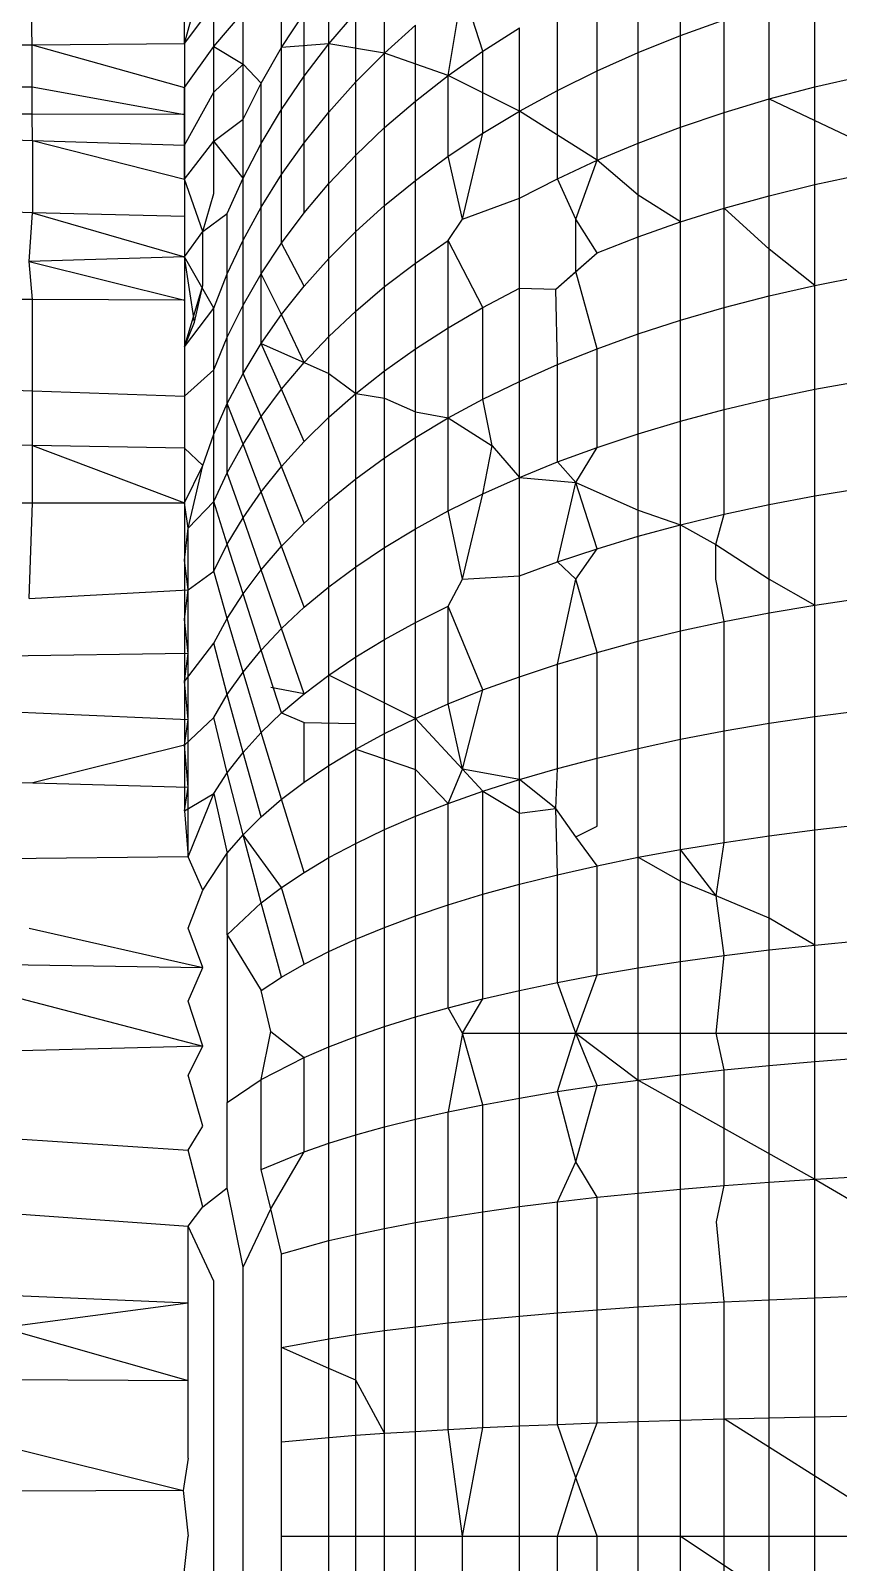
# Model space of a CAD drawing. Header units: inches. Extents: x 17 to 4615, y 5 to 3256.
# Drawn here: x 741.768 to 742.636, y 2590.124 to 2591.771 of the extents above; entities that cross this region are included whole.
import ezdxf

# ---------------------------------------------------------------- set-up
doc = ezdxf.new("R2010")
doc.units = ezdxf.units.IN
doc.header["$MEASUREMENT"] = 0

msp = doc.modelspace()

# ---------------------------------------------------------------- linework, layer by layer
for p, q in [((741.7702, 2591.7555), (741.7667, 2591.8845)), ((742.4664, 2591.7654), (742.4664, 2591.8599)), ((742.4209, 2591.7471), (742.4209, 2591.8405)), ((741.9337, 2591.7567), (741.9535, 2591.8286)), ((742.0888, 2591.7565), (742.0888, 2591.8259)), ((742.1487, 2591.7466), (742.1487, 2591.8229)), ((742.3768, 2591.7274), (742.3768, 2591.8196)), ((742.0379, 2591.7524), (742.0379, 2591.8149)), ((742.2171, 2591.7225), (742.2324, 2591.8167)), ((742.2543, 2591.7487), (742.2324, 2591.8167)), ((742.6109, 2591.7103), (742.6109, 2591.8115)), ((741.9337, 2591.7567), (741.9653, 2591.7989)), ((741.9337, 2591.7567), (741.9337, 2591.7983)), ((741.9653, 2591.7537), (741.9653, 2591.7989)), ((741.9653, 2591.7537), (741.9967, 2591.7905)), ((741.9967, 2591.7348), (741.9967, 2591.7905)), ((742.0379, 2591.7524), (742.0622, 2591.7896)), ((742.0622, 2591.7217), (742.0622, 2591.7896)), ((742.0888, 2591.7565), (742.1177, 2591.7903)), ((742.1177, 2591.7155), (742.1177, 2591.7903)), ((742.3342, 2591.7063), (742.3342, 2591.7974)), ((742.5616, 2591.6973), (742.5616, 2591.7976)), ((742.1487, 2591.7466), (742.1819, 2591.7767)), ((742.1819, 2591.695), (742.1819, 2591.7767)), ((742.2543, 2591.7487), (742.2934, 2591.7737)), ((742.2934, 2591.684), (742.2934, 2591.7737)), ((742.4664, 2591.7654), (742.5134, 2591.7823)), ((742.5134, 2591.6828), (742.5134, 2591.7823)), ((741.7385, 2591.7553), (741.7702, 2591.7555)), ((741.7702, 2591.7555), (741.9337, 2591.7567)), ((741.7702, 2591.7102), (741.7702, 2591.7555)), ((741.7702, 2591.7555), (741.9337, 2591.7096)), ((741.9337, 2591.7567), (741.9337, 2591.7096)), ((741.9337, 2591.7096), (741.9653, 2591.7537)), ((741.9653, 2591.7047), (741.9653, 2591.7537)), ((741.9653, 2591.7537), (741.9967, 2591.7348)), ((742.0888, 2591.7565), (742.0379, 2591.7524)), ((742.0622, 2591.7217), (742.0888, 2591.7565)), ((742.0888, 2591.6832), (742.0888, 2591.7565)), ((742.1487, 2591.7466), (742.0888, 2591.7565)), ((742.4209, 2591.7471), (742.4664, 2591.7654)), ((742.4664, 2591.667), (742.4664, 2591.7654)), ((742.0161, 2591.7143), (742.0379, 2591.7524)), ((742.0379, 2591.686), (742.0379, 2591.7524)), ((742.1177, 2591.7155), (742.1487, 2591.7466)), ((742.2171, 2591.7225), (742.1487, 2591.7466)), ((742.1487, 2591.6665), (742.1487, 2591.7466)), ((742.2171, 2591.7225), (742.2543, 2591.7487)), ((742.2543, 2591.6604), (742.2543, 2591.7487)), ((742.3768, 2591.7274), (742.4209, 2591.7471)), ((742.4209, 2591.6498), (742.4209, 2591.7471)), ((741.9653, 2591.7047), (741.9967, 2591.7348)), ((741.9967, 2591.6754), (741.9967, 2591.7348)), ((742.0161, 2591.7143), (741.9967, 2591.7348)), ((742.0379, 2591.686), (742.0622, 2591.7217)), ((742.0622, 2591.65), (742.0622, 2591.7217)), ((742.1819, 2591.695), (742.2171, 2591.7225)), ((742.2934, 2591.684), (742.2171, 2591.7225)), ((742.2171, 2591.6356), (742.2171, 2591.7225)), ((742.3342, 2591.7063), (742.3768, 2591.7274)), ((742.3768, 2591.6313), (742.3768, 2591.7274)), ((742.6109, 2591.7103), (742.6612, 2591.7219)), ((741.7387, 2591.7103), (741.7702, 2591.7102)), ((741.7702, 2591.6809), (741.7702, 2591.7102)), ((741.7702, 2591.7102), (741.9337, 2591.6804)), ((741.9337, 2591.7096), (741.9337, 2591.6804)), ((741.9337, 2591.6475), (741.9337, 2591.7096)), ((741.9337, 2591.6475), (741.9653, 2591.7047)), ((741.9653, 2591.652), (741.9653, 2591.7047)), ((741.9967, 2591.6754), (742.0161, 2591.7143)), ((742.0161, 2591.6495), (742.0161, 2591.7143)), ((742.0888, 2591.6832), (742.1177, 2591.7155)), ((742.1177, 2591.6369), (742.1177, 2591.7155)), ((742.2934, 2591.684), (742.3342, 2591.7063)), ((742.3342, 2591.6115), (742.3342, 2591.7063)), ((742.5616, 2591.6973), (742.6109, 2591.7103)), ((742.6109, 2591.6054), (742.6109, 2591.7103)), ((742.1487, 2591.6665), (742.1819, 2591.695)), ((742.1819, 2591.6097), (742.1819, 2591.695)), ((742.5134, 2591.6828), (742.5616, 2591.6973)), ((742.5616, 2591.5932), (742.5616, 2591.6973)), ((742.5616, 2591.6973), (742.7124, 2591.6256)), ((741.7702, 2591.6809), (741.7388, 2591.681)), ((741.9337, 2591.6804), (741.7702, 2591.6809)), ((741.7703, 2591.6525), (741.7702, 2591.6809)), ((741.9337, 2591.6804), (741.9337, 2591.6475)), ((741.9337, 2591.611), (741.9337, 2591.6804)), ((741.9653, 2591.652), (741.9967, 2591.6754)), ((741.9967, 2591.6122), (741.9967, 2591.6754)), ((742.0161, 2591.6495), (742.0379, 2591.686)), ((742.0379, 2591.616), (742.0379, 2591.686)), ((742.0622, 2591.65), (742.0888, 2591.6832)), ((742.0888, 2591.6063), (742.0888, 2591.6832)), ((742.2543, 2591.6604), (742.2934, 2591.684)), ((742.3768, 2591.6313), (742.2934, 2591.684)), ((742.2934, 2591.5906), (742.2934, 2591.684)), ((742.4664, 2591.667), (742.5134, 2591.6828)), ((742.5134, 2591.5797), (742.5134, 2591.6828)), ((742.1177, 2591.6369), (742.1487, 2591.6665)), ((742.1487, 2591.5827), (742.1487, 2591.6665)), ((742.2171, 2591.6356), (742.2543, 2591.6604)), ((742.2324, 2591.5681), (742.2543, 2591.6604)), ((742.4209, 2591.6498), (742.4664, 2591.667)), ((742.4664, 2591.565), (742.4664, 2591.667)), ((741.7389, 2591.6535), (741.7703, 2591.6525)), ((741.7703, 2591.6525), (741.9337, 2591.6475)), ((741.7703, 2591.6525), (741.9337, 2591.611)), ((741.7703, 2591.6525), (741.7703, 2591.575)), ((741.9337, 2591.611), (741.9653, 2591.652)), ((741.9337, 2591.6475), (741.9337, 2591.611)), ((741.9653, 2591.5956), (741.9653, 2591.652)), ((741.9967, 2591.6122), (741.9653, 2591.652)), ((741.9967, 2591.6122), (742.0161, 2591.6495)), ((742.0161, 2591.5811), (742.0161, 2591.6495)), ((742.0379, 2591.616), (742.0622, 2591.65)), ((742.0622, 2591.5747), (742.0622, 2591.65)), ((742.3768, 2591.6313), (742.4209, 2591.6498)), ((742.4209, 2591.594), (742.4209, 2591.6498)), ((742.0888, 2591.6063), (742.1177, 2591.6369)), ((742.1177, 2591.5547), (742.1177, 2591.6369)), ((742.1819, 2591.6097), (742.2171, 2591.6356)), ((742.2324, 2591.5681), (742.2171, 2591.6356)), ((742.3342, 2591.6115), (742.3768, 2591.6313)), ((742.3542, 2591.5681), (742.3768, 2591.6313)), ((742.4209, 2591.594), (742.3768, 2591.6313)), ((741.9337, 2591.611), (741.9337, 2591.5709)), ((741.9535, 2591.5549), (741.9337, 2591.611)), ((741.9797, 2591.5742), (741.9967, 2591.6122)), ((741.9967, 2591.5455), (741.9967, 2591.6122)), ((742.0161, 2591.5811), (742.0379, 2591.616)), ((742.0379, 2591.5424), (742.0379, 2591.616)), ((742.0622, 2591.5747), (742.0888, 2591.6063)), ((742.0888, 2591.5258), (742.0888, 2591.6063)), ((742.1487, 2591.5827), (742.1819, 2591.6097)), ((742.1819, 2591.5208), (742.1819, 2591.6097)), ((742.2934, 2591.5906), (742.3342, 2591.6115)), ((742.3542, 2591.5681), (742.3342, 2591.6115)), ((742.5616, 2591.5932), (742.6109, 2591.6054)), ((742.6109, 2591.6054), (742.6612, 2591.6162)), ((742.6109, 2591.4969), (742.6109, 2591.6054)), ((741.9535, 2591.5549), (741.9653, 2591.5956)), ((742.2324, 2591.5681), (742.2934, 2591.5906)), ((742.2934, 2591.4937), (742.2934, 2591.5906)), ((742.4209, 2591.5489), (742.4209, 2591.594)), ((742.4664, 2591.565), (742.4209, 2591.594)), ((742.5134, 2591.5797), (742.5616, 2591.5932)), ((742.5616, 2591.5358), (742.5616, 2591.5932)), ((741.7703, 2591.575), (741.7392, 2591.5758)), ((741.7667, 2591.5224), (741.7703, 2591.575)), ((741.9337, 2591.5709), (741.7703, 2591.575)), ((741.7703, 2591.575), (741.9337, 2591.5275)), ((741.9535, 2591.5549), (741.9797, 2591.5742)), ((741.9797, 2591.5093), (741.9797, 2591.5742)), ((741.9967, 2591.5455), (742.0161, 2591.5811)), ((742.0161, 2591.5093), (742.0161, 2591.5811)), ((742.0379, 2591.5424), (742.0622, 2591.5747)), ((742.1177, 2591.5547), (742.1487, 2591.5827)), ((742.1487, 2591.4955), (742.1487, 2591.5827)), ((742.4664, 2591.565), (742.5134, 2591.5797)), ((742.5134, 2591.4732), (742.5134, 2591.5797)), ((742.5616, 2591.5358), (742.5134, 2591.5797)), ((741.9337, 2591.5709), (741.9337, 2591.5275)), ((742.2171, 2591.5451), (742.2324, 2591.5681)), ((742.3768, 2591.5317), (742.3542, 2591.5681)), ((742.3542, 2591.5118), (742.3542, 2591.5681)), ((742.4209, 2591.5489), (742.4664, 2591.565)), ((742.4664, 2591.4595), (742.4664, 2591.565)), ((741.9337, 2591.5275), (741.9535, 2591.5549)), ((741.9535, 2591.4967), (741.9535, 2591.5549)), ((741.9797, 2591.5093), (741.9967, 2591.5455)), ((741.9967, 2591.4755), (741.9967, 2591.5455)), ((742.0161, 2591.5093), (742.0379, 2591.5424)), ((742.0622, 2591.496), (742.0379, 2591.5424)), ((742.0888, 2591.5258), (742.1177, 2591.5547)), ((742.1177, 2591.4692), (742.1177, 2591.5547)), ((742.1819, 2591.5208), (742.2171, 2591.5451)), ((742.2171, 2591.4513), (742.2171, 2591.5451)), ((742.2543, 2591.473), (742.2171, 2591.5451)), ((742.3768, 2591.5317), (742.4209, 2591.5489)), ((742.4209, 2591.4447), (742.4209, 2591.5489)), ((741.9337, 2591.5275), (741.7667, 2591.5224)), ((741.7667, 2591.5224), (741.9337, 2591.4808)), ((741.7704, 2591.4816), (741.7667, 2591.5224)), ((741.9337, 2591.5275), (741.9337, 2591.4808)), ((741.9443, 2591.4573), (741.9337, 2591.5275)), ((741.9653, 2591.4725), (741.9337, 2591.5275)), ((742.0622, 2591.496), (742.0888, 2591.5258)), ((742.0888, 2591.442), (742.0888, 2591.5258)), ((742.3324, 2591.4927), (742.3768, 2591.5317)), ((742.3542, 2591.5118), (742.3768, 2591.5317)), ((742.5616, 2591.4857), (742.5616, 2591.5358)), ((742.6109, 2591.4969), (742.5616, 2591.5358)), ((741.9653, 2591.4725), (741.9797, 2591.5093)), ((741.9797, 2591.4411), (741.9797, 2591.5093)), ((741.9967, 2591.4755), (742.0161, 2591.5093)), ((742.0161, 2591.4342), (742.0161, 2591.5093)), ((742.0379, 2591.4655), (742.0161, 2591.5093)), ((742.1487, 2591.4955), (742.1819, 2591.5208)), ((742.1819, 2591.4286), (742.1819, 2591.5208)), ((742.3324, 2591.4927), (742.3542, 2591.5118)), ((742.3768, 2591.4287), (742.3542, 2591.5118)), ((742.6109, 2591.4969), (742.6612, 2591.5069)), ((741.9337, 2591.4308), (741.9535, 2591.4967)), ((741.9443, 2591.4573), (741.9535, 2591.4967)), ((742.0379, 2591.4655), (742.0622, 2591.496)), ((742.1177, 2591.4692), (742.1487, 2591.4955)), ((742.1487, 2591.405), (742.1487, 2591.4955)), ((742.2543, 2591.473), (742.2934, 2591.4937)), ((742.2934, 2591.4937), (742.3324, 2591.4927)), ((742.2934, 2591.3935), (742.2934, 2591.4937)), ((742.3342, 2591.4117), (742.3324, 2591.4927)), ((742.5616, 2591.4857), (742.6109, 2591.4969)), ((742.6109, 2591.3852), (742.6109, 2591.4969)), ((741.7704, 2591.4816), (741.7396, 2591.4817)), ((741.9337, 2591.4808), (741.7704, 2591.4816)), ((741.7705, 2591.3834), (741.7704, 2591.4816)), ((741.9337, 2591.4808), (741.9337, 2591.4308)), ((741.9797, 2591.4411), (741.9967, 2591.4755)), ((741.9967, 2591.4022), (741.9967, 2591.4755)), ((742.2171, 2591.4513), (742.2543, 2591.473)), ((742.2543, 2591.3744), (742.2543, 2591.473)), ((742.4664, 2591.4595), (742.5134, 2591.4732)), ((742.5134, 2591.4732), (742.5616, 2591.4857)), ((742.5134, 2591.3635), (742.5134, 2591.4732)), ((742.5616, 2591.3749), (742.5616, 2591.4857)), ((741.9337, 2591.4308), (741.9653, 2591.4725)), ((741.9337, 2591.4308), (741.9443, 2591.4573)), ((741.9653, 2591.4062), (741.9653, 2591.4725)), ((742.0161, 2591.4342), (742.0379, 2591.4655)), ((742.0622, 2591.4141), (742.0379, 2591.4655)), ((742.0888, 2591.442), (742.1177, 2591.4692)), ((742.1177, 2591.3805), (742.1177, 2591.4692)), ((742.4209, 2591.4447), (742.4664, 2591.4595)), ((742.4664, 2591.3509), (742.4664, 2591.4595)), ((741.9653, 2591.4062), (741.9797, 2591.4411)), ((741.9797, 2591.3698), (741.9797, 2591.4411)), ((742.0622, 2591.4141), (742.0888, 2591.442)), ((742.0888, 2591.4021), (742.0888, 2591.442)), ((742.1819, 2591.4286), (742.2171, 2591.4513)), ((742.2171, 2591.3543), (742.2171, 2591.4513)), ((742.3768, 2591.4287), (742.4209, 2591.4447)), ((742.4209, 2591.3373), (742.4209, 2591.4447)), ((741.9337, 2591.4308), (741.9337, 2591.3778)), ((741.9967, 2591.4022), (742.0161, 2591.4342)), ((742.0379, 2591.3853), (742.0161, 2591.4342)), ((742.0161, 2591.4342), (742.0622, 2591.4141)), ((742.1487, 2591.405), (742.1819, 2591.4286)), ((742.1819, 2591.3609), (742.1819, 2591.4286)), ((742.3342, 2591.4117), (742.3768, 2591.4287)), ((742.3768, 2591.3227), (742.3768, 2591.4287)), ((742.0379, 2591.3853), (742.0622, 2591.4141)), ((742.0622, 2591.4141), (742.0888, 2591.4021)), ((742.2934, 2591.3935), (742.3342, 2591.4117)), ((742.3342, 2591.307), (742.3342, 2591.4117)), ((741.9337, 2591.3778), (741.9653, 2591.4062)), ((741.9653, 2591.3368), (741.9653, 2591.4062)), ((741.9797, 2591.3698), (741.9967, 2591.4022)), ((742.0161, 2591.356), (741.9967, 2591.4022)), ((742.0888, 2591.3551), (742.0888, 2591.4021)), ((742.0888, 2591.4021), (742.1177, 2591.3805)), ((742.1177, 2591.3805), (742.1487, 2591.405)), ((742.1487, 2591.3756), (742.1487, 2591.405)), ((742.2543, 2591.3744), (742.2934, 2591.3935)), ((742.2934, 2591.2904), (742.2934, 2591.3935)), ((742.6109, 2591.3852), (742.6612, 2591.3944)), ((741.74, 2591.3844), (741.7705, 2591.3834)), ((741.7705, 2591.3834), (741.9337, 2591.3778)), ((741.7705, 2591.3248), (741.7705, 2591.3834)), ((741.9337, 2591.3778), (741.9337, 2591.3218)), ((742.0161, 2591.356), (742.0379, 2591.3853)), ((742.0622, 2591.3291), (742.0379, 2591.3853)), ((742.0888, 2591.3551), (742.1177, 2591.3805)), ((742.1177, 2591.2888), (742.1177, 2591.3805)), ((742.1177, 2591.3805), (742.1487, 2591.3756)), ((742.1487, 2591.3115), (742.1487, 2591.3756)), ((742.1487, 2591.3756), (742.1819, 2591.3609)), ((742.2171, 2591.3543), (742.2543, 2591.3744)), ((742.2642, 2591.3245), (742.2543, 2591.3744)), ((742.5134, 2591.3635), (742.5616, 2591.3749)), ((742.5616, 2591.3749), (742.6109, 2591.3852)), ((742.5616, 2591.2612), (742.5616, 2591.3749)), ((742.6109, 2591.2705), (742.6109, 2591.3852)), ((741.9653, 2591.3368), (741.9797, 2591.3698)), ((741.9797, 2591.2955), (741.9797, 2591.3698)), ((741.9967, 2591.326), (741.9797, 2591.3698)), ((742.1819, 2591.3333), (742.1819, 2591.3609)), ((742.1819, 2591.3609), (742.2171, 2591.3543)), ((742.4664, 2591.3509), (742.5134, 2591.3635)), ((742.5134, 2591.2508), (742.5134, 2591.3635)), ((741.9967, 2591.326), (742.0161, 2591.356)), ((742.0379, 2591.3023), (742.0161, 2591.356)), ((742.0622, 2591.3291), (742.0888, 2591.3551)), ((742.0888, 2591.2654), (742.0888, 2591.3551)), ((742.1819, 2591.3333), (742.2171, 2591.3543)), ((742.2171, 2591.2545), (742.2171, 2591.3543)), ((742.2171, 2591.3543), (742.2642, 2591.3245)), ((742.4209, 2591.3373), (742.4664, 2591.3509)), ((742.4664, 2591.2395), (742.4664, 2591.3509)), ((741.7705, 2591.3248), (741.7402, 2591.3254)), ((741.9337, 2591.3218), (741.7705, 2591.3248)), ((741.7705, 2591.3248), (741.9337, 2591.263)), ((741.7705, 2591.263), (741.7705, 2591.3248)), ((741.9535, 2591.3034), (741.9653, 2591.3368)), ((741.9653, 2591.2645), (741.9653, 2591.3368)), ((741.9797, 2591.2955), (741.9967, 2591.326)), ((742.0161, 2591.2749), (741.9967, 2591.326)), ((742.0379, 2591.3023), (742.0622, 2591.3291)), ((742.1487, 2591.3115), (742.1819, 2591.3333)), ((742.1819, 2591.2352), (742.1819, 2591.3333)), ((742.3768, 2591.3227), (742.4209, 2591.3373)), ((742.4209, 2591.2553), (742.4209, 2591.3373)), ((741.9337, 2591.3218), (741.9337, 2591.263)), ((741.9535, 2591.3034), (741.9337, 2591.3218)), ((742.1177, 2591.2888), (742.1487, 2591.3115)), ((742.1487, 2591.2152), (742.1487, 2591.3115)), ((742.2543, 2591.2729), (742.2642, 2591.3245)), ((742.2642, 2591.3245), (742.2934, 2591.2904)), ((742.3342, 2591.307), (742.3768, 2591.3227)), ((742.3542, 2591.2848), (742.3768, 2591.3227)), ((741.9337, 2591.263), (741.9535, 2591.3034)), ((741.9377, 2591.2357), (741.9535, 2591.3034)), ((741.9653, 2591.2645), (741.9797, 2591.2955)), ((741.9967, 2591.247), (741.9797, 2591.2955)), ((742.0161, 2591.2749), (742.0379, 2591.3023)), ((742.0622, 2591.2412), (742.0379, 2591.3023)), ((742.2934, 2591.2904), (742.3342, 2591.307)), ((742.3542, 2591.2848), (742.3342, 2591.307)), ((742.0888, 2591.2654), (742.1177, 2591.2888)), ((742.1177, 2591.1944), (742.1177, 2591.2888)), ((742.2543, 2591.2729), (742.2934, 2591.2904)), ((742.2934, 2591.1846), (742.2934, 2591.2904)), ((742.2934, 2591.2904), (742.3542, 2591.2848)), ((742.3342, 2591.1997), (742.3542, 2591.2848)), ((742.3768, 2591.2138), (742.3542, 2591.2848)), ((742.3542, 2591.2848), (742.4209, 2591.2553)), ((742.6109, 2591.2705), (742.6612, 2591.2788)), ((741.7404, 2591.263), (741.7705, 2591.263)), ((741.7667, 2591.1603), (741.7705, 2591.263)), ((741.7705, 2591.263), (741.9337, 2591.263)), ((741.9337, 2591.263), (741.9337, 2591.2016)), ((741.9377, 2591.2357), (741.9337, 2591.263)), ((741.9377, 2591.2357), (741.9653, 2591.2645)), ((741.9653, 2591.1896), (741.9653, 2591.2645)), ((741.9797, 2591.2185), (741.9653, 2591.2645)), ((741.9967, 2591.247), (742.0161, 2591.2749)), ((742.0379, 2591.2165), (742.0161, 2591.2749)), ((742.0622, 2591.2412), (742.0888, 2591.2654)), ((742.0888, 2591.1729), (742.0888, 2591.2654)), ((742.2171, 2591.2545), (742.2543, 2591.2729)), ((742.2324, 2591.1809), (742.2543, 2591.2729)), ((742.5134, 2591.2508), (742.5616, 2591.2612)), ((742.5616, 2591.2612), (742.6109, 2591.2705)), ((742.5616, 2591.1809), (742.5616, 2591.2612)), ((742.6109, 2591.1532), (742.6109, 2591.2705)), ((741.9797, 2591.2185), (741.9967, 2591.247)), ((742.0161, 2591.1911), (741.9967, 2591.247)), ((742.1819, 2591.2352), (742.2171, 2591.2545)), ((742.2324, 2591.1809), (742.2171, 2591.2545)), ((742.4209, 2591.2271), (742.4209, 2591.2553)), ((742.4209, 2591.2553), (742.4664, 2591.2395)), ((742.4664, 2591.2395), (742.5134, 2591.2508)), ((742.5046, 2591.2184), (742.5134, 2591.2508)), ((741.9337, 2591.2016), (741.9377, 2591.2357)), ((741.9377, 2591.1696), (741.9377, 2591.2357)), ((742.0379, 2591.2165), (742.0622, 2591.2412)), ((742.1487, 2591.2152), (742.1819, 2591.2352)), ((742.1819, 2591.1345), (742.1819, 2591.2352)), ((742.3768, 2591.2138), (742.4209, 2591.2271)), ((742.4209, 2591.2271), (742.4664, 2591.2395)), ((742.4209, 2591.1143), (742.4209, 2591.2271)), ((742.4664, 2591.2395), (742.5046, 2591.2184)), ((742.4664, 2591.1254), (742.4664, 2591.2395)), ((741.9653, 2591.1896), (741.9797, 2591.2185)), ((741.9967, 2591.1652), (741.9797, 2591.2185)), ((742.0161, 2591.1911), (742.0379, 2591.2165)), ((742.0622, 2591.1508), (742.0379, 2591.2165)), ((742.1177, 2591.1944), (742.1487, 2591.2152)), ((742.1487, 2591.1163), (742.1487, 2591.2152)), ((742.3342, 2591.1997), (742.3768, 2591.2138)), ((742.3542, 2591.1809), (742.3768, 2591.2138)), ((742.5046, 2591.1809), (742.5046, 2591.2184)), ((742.5046, 2591.2184), (742.5616, 2591.1809)), ((741.9337, 2591.2016), (741.9337, 2591.1376)), ((741.9377, 2591.1696), (741.9337, 2591.2016)), ((742.0888, 2591.1729), (742.1177, 2591.1944)), ((742.1177, 2591.0975), (742.1177, 2591.1944)), ((742.2934, 2591.1846), (742.3342, 2591.1997)), ((742.3542, 2591.1809), (742.3342, 2591.1997)), ((741.9377, 2591.1696), (741.9653, 2591.1896)), ((741.9797, 2591.1389), (741.9653, 2591.1896)), ((741.9967, 2591.1652), (742.0161, 2591.1911)), ((742.0379, 2591.1281), (742.0161, 2591.1911)), ((742.2171, 2591.152), (742.2324, 2591.1809)), ((742.2324, 2591.1809), (742.2934, 2591.1846)), ((742.2934, 2591.0762), (742.2934, 2591.1846)), ((742.3342, 2591.0897), (742.3542, 2591.1809)), ((742.3768, 2591.1024), (742.3542, 2591.1809)), ((742.5134, 2591.1355), (742.5046, 2591.1809)), ((742.5616, 2591.1448), (742.5616, 2591.1809)), ((742.5616, 2591.1809), (742.6109, 2591.1532)), ((741.7667, 2591.1603), (741.9377, 2591.1696)), ((741.9337, 2591.1376), (741.9377, 2591.1696)), ((741.9377, 2591.1011), (741.9377, 2591.1696)), ((741.9797, 2591.1389), (741.9967, 2591.1652)), ((742.0161, 2591.1048), (741.9967, 2591.1652)), ((742.0622, 2591.1508), (742.0888, 2591.1729)), ((742.0888, 2591.078), (742.0888, 2591.1729)), ((742.6109, 2591.1532), (742.6612, 2591.1606)), ((742.0379, 2591.1281), (742.0622, 2591.1508)), ((742.1819, 2591.1345), (742.2171, 2591.152)), ((742.2171, 2591.0471), (742.2171, 2591.152)), ((742.2543, 2591.062), (742.2171, 2591.152)), ((742.5134, 2591.1355), (742.5616, 2591.1448)), ((742.5616, 2591.1448), (742.6109, 2591.1532)), ((742.5616, 2591.0261), (742.5616, 2591.1448)), ((742.6109, 2591.0334), (742.6109, 2591.1532)), ((741.9337, 2591.1376), (741.9337, 2591.0712)), ((741.9377, 2591.1011), (741.9337, 2591.1376)), ((741.9653, 2591.1122), (741.9797, 2591.1389)), ((741.9967, 2591.0811), (741.9797, 2591.1389)), ((742.0161, 2591.1048), (742.0379, 2591.1281)), ((742.0622, 2591.0579), (742.0379, 2591.1281)), ((742.1487, 2591.1163), (742.1819, 2591.1345)), ((742.1819, 2591.0314), (742.1819, 2591.1345)), ((742.4664, 2591.1254), (742.5134, 2591.1355)), ((742.5134, 2591.0179), (742.5134, 2591.1355)), ((741.9337, 2591.0712), (741.9653, 2591.1122)), ((741.9797, 2591.057), (741.9653, 2591.1122)), ((742.1177, 2591.0975), (742.1487, 2591.1163)), ((742.1487, 2591.0152), (742.1487, 2591.1163)), ((742.3768, 2591.1024), (742.4209, 2591.1143)), ((742.4209, 2591.1143), (742.4664, 2591.1254)), ((742.4209, 2590.9992), (742.4209, 2591.1143)), ((742.4664, 2591.0089), (742.4664, 2591.1254)), ((741.9377, 2591.1011), (741.7411, 2591.0982)), ((741.9337, 2591.0712), (741.9377, 2591.1011)), ((741.9377, 2591.0303), (741.9377, 2591.1011)), ((741.9967, 2591.0811), (742.0161, 2591.1048)), ((742.0379, 2591.0373), (742.0161, 2591.1048)), ((742.0888, 2591.078), (742.1177, 2591.0975)), ((742.1177, 2591.0258), (742.1177, 2591.0975)), ((742.3342, 2591.0897), (742.3768, 2591.1024)), ((742.3768, 2590.9887), (742.3768, 2591.1024)), ((741.9797, 2591.057), (741.9967, 2591.0811)), ((742.0161, 2591.0162), (741.9967, 2591.0811)), ((742.0622, 2591.0579), (742.0888, 2591.078)), ((742.1819, 2591.0314), (742.0888, 2591.078)), ((742.0888, 2590.9808), (742.0888, 2591.078)), ((742.2934, 2591.0762), (742.3342, 2591.0897)), ((742.3342, 2590.9776), (742.3342, 2591.0897)), ((741.9337, 2591.0712), (741.9337, 2591.0026)), ((741.9377, 2591.0303), (741.9337, 2591.0712)), ((742.0622, 2591.0579), (742.0263, 2591.0647)), ((742.2171, 2591.0471), (742.2543, 2591.062)), ((742.2324, 2590.977), (742.2543, 2591.062)), ((742.2543, 2591.062), (742.2934, 2591.0762)), ((742.2934, 2590.9657), (742.2934, 2591.0762)), ((741.9653, 2591.0324), (741.9797, 2591.057)), ((741.9967, 2590.9947), (741.9797, 2591.057)), ((742.0379, 2591.0373), (742.0622, 2591.0579)), ((742.1819, 2591.0314), (742.2171, 2591.0471)), ((742.2324, 2590.977), (742.2171, 2591.0471)), ((741.7413, 2591.0389), (741.9377, 2591.0303)), ((741.9337, 2591.0026), (741.9653, 2591.0324)), ((741.9337, 2591.0026), (741.9377, 2591.0303)), ((741.9377, 2590.9573), (741.9377, 2591.0303)), ((741.9797, 2590.9728), (741.9653, 2591.0324)), ((742.0161, 2591.0162), (742.0379, 2591.0373)), ((742.0379, 2591.0373), (742.0622, 2591.0271)), ((742.1487, 2591.0152), (742.1819, 2591.0314)), ((742.1819, 2590.9766), (742.1819, 2591.0314)), ((742.2324, 2590.977), (742.1819, 2591.0314)), ((742.5616, 2591.0261), (742.6109, 2591.0334)), ((742.6109, 2591.0334), (742.6612, 2591.04)), ((742.6109, 2590.9115), (742.6109, 2591.0334)), ((741.9967, 2590.9947), (742.0161, 2591.0162)), ((742.0379, 2590.9444), (742.0161, 2591.0162)), ((742.0622, 2590.9629), (742.0622, 2591.0271)), ((742.0622, 2591.0271), (742.1177, 2591.0258)), ((742.1177, 2590.9983), (742.1177, 2591.0258)), ((742.1177, 2590.9983), (742.1487, 2591.0152)), ((742.1487, 2590.9119), (742.1487, 2591.0152)), ((742.4664, 2591.0089), (742.5134, 2591.0179)), ((742.5134, 2591.0179), (742.5616, 2591.0261)), ((742.5134, 2590.8981), (742.5134, 2591.0179)), ((742.5616, 2590.9052), (742.5616, 2591.0261)), ((741.9337, 2591.0026), (741.7708, 2590.9622)), ((741.9337, 2591.0026), (741.9337, 2590.932)), ((741.9377, 2590.9573), (741.9337, 2591.0026)), ((742.0888, 2590.9808), (742.1177, 2590.9983)), ((742.1177, 2590.897), (742.1177, 2590.9983)), ((742.1177, 2590.9983), (742.1819, 2590.9766)), ((742.3768, 2590.9887), (742.4209, 2590.9992)), ((742.4209, 2590.9992), (742.4664, 2591.0089)), ((742.4209, 2590.8821), (742.4209, 2590.9992)), ((742.4664, 2590.8904), (742.4664, 2591.0089)), ((741.9797, 2590.9728), (741.9967, 2590.9947)), ((742.0161, 2590.9256), (741.9967, 2590.9947)), ((742.0622, 2590.9629), (742.0888, 2590.9808)), ((742.0888, 2590.8817), (742.0888, 2590.9808)), ((742.3342, 2590.9776), (742.3768, 2590.9887)), ((742.3768, 2590.9156), (742.3768, 2590.9887)), ((741.7416, 2590.963), (741.7708, 2590.9622)), ((741.9653, 2590.9506), (741.9797, 2590.9728)), ((741.9967, 2590.9063), (741.9797, 2590.9728)), ((742.0379, 2590.9444), (742.0622, 2590.9629)), ((742.1819, 2590.9262), (742.1819, 2590.9766)), ((742.1819, 2590.9766), (742.2171, 2590.94)), ((742.2171, 2590.94), (742.2324, 2590.977)), ((742.2543, 2590.9532), (742.2324, 2590.977)), ((742.2934, 2590.9657), (742.2324, 2590.977)), ((742.2543, 2590.9532), (742.2934, 2590.9657)), ((742.2934, 2590.9657), (742.3342, 2590.9776)), ((742.2934, 2590.9296), (742.2934, 2590.9657)), ((742.3324, 2590.9345), (742.2934, 2590.9657)), ((742.3324, 2590.9345), (742.3342, 2590.9776)), ((741.7708, 2590.9622), (741.9377, 2590.9573)), ((741.9337, 2590.932), (741.9377, 2590.9573)), ((741.9337, 2590.932), (741.9653, 2590.9506)), ((741.9377, 2590.8825), (741.9377, 2590.9573)), ((741.9377, 2590.8825), (741.9653, 2590.9506)), ((741.9653, 2590.9506), (741.9797, 2590.8867)), ((742.2171, 2590.94), (742.2543, 2590.9532)), ((742.2543, 2590.8424), (742.2543, 2590.9532)), ((742.2543, 2590.9532), (742.2934, 2590.9296)), ((741.9337, 2590.932), (741.9377, 2590.8825)), ((742.0161, 2590.9256), (742.0379, 2590.9444)), ((742.0622, 2590.8659), (742.0379, 2590.9444)), ((742.1819, 2590.9262), (742.2171, 2590.94)), ((742.2171, 2590.831), (742.2171, 2590.94)), ((742.2934, 2590.9296), (742.3324, 2590.9345)), ((742.2934, 2590.8532), (742.2934, 2590.9296)), ((742.3342, 2590.8634), (742.3324, 2590.9345)), ((742.3542, 2590.904), (742.3324, 2590.9345)), ((741.9967, 2590.9063), (742.0161, 2590.9256)), ((742.1487, 2590.9119), (742.1819, 2590.9262)), ((742.1819, 2590.8192), (742.1819, 2590.9262)), ((742.3542, 2590.904), (742.3768, 2590.9156)), ((742.6109, 2590.9115), (742.6612, 2590.9172)), ((741.9797, 2590.8867), (741.9967, 2590.9063)), ((742.0161, 2590.833), (741.9967, 2590.9063)), ((742.0379, 2590.8496), (741.9967, 2590.9063)), ((742.0888, 2590.8817), (742.1177, 2590.897)), ((742.1177, 2590.897), (742.1487, 2590.9119)), ((742.1177, 2590.794), (742.1177, 2590.897)), ((742.1487, 2590.8068), (742.1487, 2590.9119)), ((742.3768, 2590.873), (742.3542, 2590.904)), ((742.4664, 2590.8904), (742.5134, 2590.8981)), ((742.5048, 2590.8405), (742.5134, 2590.8981)), ((742.5134, 2590.8981), (742.5616, 2590.9052)), ((742.5616, 2590.9052), (742.6109, 2590.9115)), ((742.5616, 2590.8165), (742.5616, 2590.9052)), ((742.6109, 2590.7878), (742.6109, 2590.9115)), ((741.9377, 2590.8825), (741.7419, 2590.8803)), ((741.9535, 2590.8467), (741.9377, 2590.8825)), ((741.9535, 2590.8467), (741.9797, 2590.8867)), ((741.9797, 2590.7988), (741.9797, 2590.8867)), ((742.0622, 2590.8659), (742.0888, 2590.8817)), ((742.0888, 2590.7808), (742.0888, 2590.8817)), ((742.3768, 2590.873), (742.4209, 2590.8821)), ((742.4209, 2590.8821), (742.4664, 2590.8904)), ((742.4209, 2590.7631), (742.4209, 2590.8821)), ((742.4209, 2590.8821), (742.4664, 2590.8566)), ((742.4664, 2590.8566), (742.4664, 2590.8904)), ((742.5048, 2590.8405), (742.4664, 2590.8904)), ((742.0379, 2590.8496), (742.0622, 2590.8659)), ((742.3342, 2590.8634), (742.3768, 2590.873)), ((742.3768, 2590.7556), (742.3768, 2590.873)), ((742.0161, 2590.833), (742.0379, 2590.8496)), ((742.0622, 2590.7672), (742.0379, 2590.8496)), ((742.2543, 2590.8424), (742.2934, 2590.8532)), ((742.2934, 2590.8532), (742.3342, 2590.8634)), ((742.2934, 2590.739), (742.2934, 2590.8532)), ((742.3342, 2590.7475), (742.3342, 2590.8634)), ((742.4664, 2590.7701), (742.4664, 2590.8566)), ((742.4664, 2590.8566), (742.5048, 2590.8405)), ((741.9377, 2590.8059), (741.9535, 2590.8467)), ((741.9797, 2590.7988), (742.0161, 2590.833)), ((742.0379, 2590.7532), (742.0161, 2590.833)), ((742.1819, 2590.8192), (742.2171, 2590.831)), ((742.2171, 2590.831), (742.2543, 2590.8424)), ((742.2171, 2590.7204), (742.2171, 2590.831)), ((742.2543, 2590.7299), (742.2543, 2590.8424)), ((742.5134, 2590.7766), (742.5048, 2590.8405)), ((742.5616, 2590.8165), (742.5048, 2590.8405)), ((742.1487, 2590.8068), (742.1819, 2590.8192)), ((742.1819, 2590.7105), (742.1819, 2590.8192)), ((742.5616, 2590.7825), (742.5616, 2590.8165)), ((742.6109, 2590.7878), (742.5616, 2590.8165)), ((741.7667, 2590.8059), (741.9535, 2590.7636)), ((741.9535, 2590.7636), (741.9377, 2590.8059)), ((741.9797, 2590.7988), (742.0161, 2590.7389)), ((741.9797, 2590.7988), (741.9797, 2590.6186)), ((742.1177, 2590.794), (742.1487, 2590.8068)), ((742.1487, 2590.7002), (742.1487, 2590.8068)), ((742.0888, 2590.7808), (742.1177, 2590.794)), ((742.1177, 2590.6895), (742.1177, 2590.794)), ((742.5134, 2590.7766), (742.5616, 2590.7825)), ((742.5616, 2590.7825), (742.6109, 2590.7878)), ((742.5616, 2590.6931), (742.5616, 2590.7825)), ((742.6109, 2590.7878), (742.6612, 2590.7925)), ((742.6109, 2590.6931), (742.6109, 2590.7878)), ((741.7423, 2590.767), (741.9535, 2590.7636)), ((742.0379, 2590.7532), (742.0622, 2590.7672)), ((742.0622, 2590.7672), (742.0888, 2590.7808)), ((742.0888, 2590.6784), (742.0888, 2590.7808)), ((742.4209, 2590.7631), (742.4664, 2590.7701)), ((742.4664, 2590.7701), (742.5134, 2590.7766)), ((742.4664, 2590.6931), (742.4664, 2590.7701)), ((742.5049, 2590.6931), (742.5134, 2590.7766)), ((741.9377, 2590.7276), (741.9535, 2590.7636)), ((742.0161, 2590.7389), (742.0379, 2590.7532)), ((742.3342, 2590.7475), (742.3768, 2590.7556)), ((742.3542, 2590.6931), (742.3768, 2590.7556)), ((742.3768, 2590.7556), (742.4209, 2590.7631)), ((742.4209, 2590.6931), (742.4209, 2590.7631)), ((741.7156, 2590.7412), (741.9535, 2590.679)), ((742.0263, 2590.695), (742.0161, 2590.7389)), ((742.2543, 2590.7299), (742.2934, 2590.739)), ((742.2934, 2590.739), (742.3342, 2590.7475)), ((742.2934, 2590.6931), (742.2934, 2590.739)), ((742.3542, 2590.6931), (742.3342, 2590.7475)), ((741.9535, 2590.679), (741.9377, 2590.7276)), ((742.1819, 2590.7105), (742.2171, 2590.7204)), ((742.2171, 2590.7204), (742.2543, 2590.7299)), ((742.2324, 2590.6931), (742.2171, 2590.7204)), ((742.2324, 2590.6931), (742.2543, 2590.7299)), ((742.1177, 2590.6895), (742.1487, 2590.7002)), ((742.1487, 2590.7002), (742.1819, 2590.7105)), ((742.1487, 2590.5922), (742.1487, 2590.7002)), ((742.1819, 2590.6005), (742.1819, 2590.7105)), ((742.0161, 2590.6433), (742.0263, 2590.695)), ((742.0263, 2590.695), (742.0622, 2590.667)), ((742.0888, 2590.6784), (742.1177, 2590.6895)), ((742.1177, 2590.5836), (742.1177, 2590.6895)), ((742.2324, 2590.6931), (742.2171, 2590.6085)), ((742.2543, 2590.6161), (742.2324, 2590.6931)), ((742.2324, 2590.6931), (742.2934, 2590.6931)), ((742.2934, 2590.6233), (742.2934, 2590.6931)), ((742.2934, 2590.6931), (742.3542, 2590.6931)), ((742.3342, 2590.6302), (742.3542, 2590.6931)), ((742.3768, 2590.6367), (742.3542, 2590.6931)), ((742.3542, 2590.6931), (742.4209, 2590.6931)), ((742.3542, 2590.6931), (742.4209, 2590.6427)), ((742.4209, 2590.6427), (742.4209, 2590.6931)), ((742.4209, 2590.6931), (742.4664, 2590.6931)), ((742.4664, 2590.6484), (742.4664, 2590.6931)), ((742.4664, 2590.6931), (742.5049, 2590.6931)), ((742.5134, 2590.6536), (742.5049, 2590.6931)), ((742.5049, 2590.6931), (742.5616, 2590.6931)), ((742.5616, 2590.6583), (742.5616, 2590.6931)), ((742.5616, 2590.6931), (742.6109, 2590.6931)), ((742.6109, 2590.6626), (742.6109, 2590.6931)), ((742.6109, 2590.6931), (742.6612, 2590.6931)), ((741.9535, 2590.679), (741.7427, 2590.6737)), ((741.9377, 2590.648), (741.9535, 2590.679)), ((742.0161, 2590.6433), (742.0622, 2590.667)), ((742.0622, 2590.667), (742.0888, 2590.6784)), ((742.0622, 2590.5655), (742.0622, 2590.667)), ((742.0888, 2590.5747), (742.0888, 2590.6784)), ((742.6109, 2590.6626), (742.6612, 2590.6664)), ((742.4664, 2590.6484), (742.5134, 2590.6536)), ((742.5134, 2590.6536), (742.5616, 2590.6583)), ((742.5134, 2590.5293), (742.5134, 2590.6536)), ((742.5616, 2590.6583), (742.6109, 2590.6626)), ((742.5616, 2590.5329), (742.5616, 2590.6583)), ((742.6109, 2590.5361), (742.6109, 2590.6626)), ((741.9535, 2590.5932), (741.9377, 2590.648)), ((741.9797, 2590.6186), (742.0161, 2590.6433)), ((742.0161, 2590.5465), (742.0161, 2590.6433)), ((742.3342, 2590.6302), (742.3768, 2590.6367)), ((742.3542, 2590.5548), (742.3768, 2590.6367)), ((742.3768, 2590.6367), (742.4209, 2590.6427)), ((742.4209, 2590.6427), (742.4664, 2590.6484)), ((742.4209, 2590.5212), (742.4209, 2590.6427)), ((742.4209, 2590.6427), (742.6109, 2590.5361)), ((742.4664, 2590.5254), (742.4664, 2590.6484)), ((741.9797, 2590.5267), (741.9797, 2590.6186)), ((742.2543, 2590.6161), (742.2934, 2590.6233)), ((742.2934, 2590.6233), (742.3342, 2590.6302)), ((742.2934, 2590.5066), (742.2934, 2590.6233)), ((742.3542, 2590.5548), (742.3342, 2590.6302)), ((742.1487, 2590.5922), (742.1819, 2590.6005)), ((742.1819, 2590.6005), (742.2171, 2590.6085)), ((742.1819, 2590.4894), (742.1819, 2590.6005)), ((742.2171, 2590.6085), (742.2543, 2590.6161)), ((742.2171, 2590.4954), (742.2171, 2590.6085)), ((742.2543, 2590.5011), (742.2543, 2590.6161)), ((741.9377, 2590.5673), (741.9535, 2590.5932)), ((742.1177, 2590.5836), (742.1487, 2590.5922)), ((742.1487, 2590.4832), (742.1487, 2590.5922)), ((741.7431, 2590.5802), (741.9377, 2590.5673)), ((741.9535, 2590.5063), (741.9377, 2590.5673)), ((742.0622, 2590.5655), (742.0888, 2590.5747)), ((742.0888, 2590.5747), (742.1177, 2590.5836)), ((742.0888, 2590.47), (742.0888, 2590.5747)), ((742.1177, 2590.4767), (742.1177, 2590.5836)), ((742.0161, 2590.5465), (742.0622, 2590.5655)), ((742.0263, 2590.5043), (742.0622, 2590.5655)), ((742.3342, 2590.5118), (742.3542, 2590.5548)), ((742.3768, 2590.5166), (742.3542, 2590.5548)), ((742.0263, 2590.5043), (742.0161, 2590.5465)), ((742.5616, 2590.5329), (742.6109, 2590.5361)), ((742.6109, 2590.5361), (742.6612, 2590.5389)), ((742.6109, 2590.5361), (742.8171, 2590.4148)), ((742.6109, 2590.4087), (742.6109, 2590.5361)), ((741.9535, 2590.5063), (741.9797, 2590.5267)), ((741.9967, 2590.4414), (741.9797, 2590.5267)), ((742.3768, 2590.5166), (742.4209, 2590.5212)), ((742.4209, 2590.5212), (742.4664, 2590.5254)), ((742.4209, 2590.3987), (742.4209, 2590.5212)), ((742.4664, 2590.5254), (742.5134, 2590.5293)), ((742.4664, 2590.4016), (742.4664, 2590.5254)), ((742.505, 2590.4904), (742.5134, 2590.5293)), ((742.5134, 2590.5293), (742.5616, 2590.5329)), ((742.5616, 2590.4065), (742.5616, 2590.5329)), ((741.9377, 2590.4855), (741.9535, 2590.5063)), ((741.9967, 2590.4414), (742.0263, 2590.5043)), ((742.0379, 2590.456), (742.0263, 2590.5043)), ((742.2543, 2590.5011), (742.2934, 2590.5066)), ((742.2934, 2590.5066), (742.3342, 2590.5118)), ((742.2934, 2590.389), (742.2934, 2590.5066)), ((742.3342, 2590.5118), (742.3768, 2590.5166)), ((742.3342, 2590.3924), (742.3342, 2590.5118)), ((742.3768, 2590.3957), (742.3768, 2590.5166)), ((741.7434, 2590.4995), (741.9377, 2590.4855)), ((741.9377, 2590.4029), (741.9377, 2590.4855)), ((741.9653, 2590.4263), (741.9377, 2590.4855)), ((742.1487, 2590.4832), (742.1819, 2590.4894)), ((742.1819, 2590.4894), (742.2171, 2590.4954)), ((742.1819, 2590.3775), (742.1819, 2590.4894)), ((742.2171, 2590.4954), (742.2543, 2590.5011)), ((742.2171, 2590.3815), (742.2171, 2590.4954)), ((742.2543, 2590.3853), (742.2543, 2590.5011)), ((742.5134, 2590.4041), (742.505, 2590.4904)), ((742.0379, 2590.456), (742.0888, 2590.47)), ((742.0888, 2590.47), (742.1177, 2590.4767)), ((742.0888, 2590.3645), (742.0888, 2590.47)), ((742.1177, 2590.4767), (742.1487, 2590.4832)), ((742.1177, 2590.369), (742.1177, 2590.4767)), ((742.1487, 2590.3733), (742.1487, 2590.4832)), ((742.0379, 2590.3552), (742.0379, 2590.456)), ((741.9967, 2590.0556), (741.9967, 2590.4414)), ((741.9653, 2590.0607), (741.9653, 2590.4263)), ((741.5963, 2590.417), (741.9377, 2590.3197)), ((741.9377, 2590.4029), (741.5963, 2590.3572)), ((741.9377, 2590.4029), (741.7437, 2590.4109)), ((741.9377, 2590.3197), (741.9377, 2590.4029)), ((742.4664, 2590.4016), (742.5134, 2590.4041)), ((742.5134, 2590.4041), (742.5616, 2590.4065)), ((742.5134, 2590.2784), (742.5134, 2590.4041)), ((742.5616, 2590.4065), (742.6109, 2590.4087)), ((742.5616, 2590.2796), (742.5616, 2590.4065)), ((742.6109, 2590.4087), (742.6612, 2590.4106)), ((742.6109, 2590.2806), (742.6109, 2590.4087)), ((742.2543, 2590.3853), (742.2934, 2590.389)), ((742.2934, 2590.389), (742.3342, 2590.3924)), ((742.2934, 2590.2708), (742.2934, 2590.389)), ((742.3342, 2590.3924), (742.3768, 2590.3957)), ((742.3342, 2590.2725), (742.3342, 2590.3924)), ((742.3768, 2590.3957), (742.4209, 2590.3987)), ((742.3768, 2590.2741), (742.3768, 2590.3957)), ((742.4209, 2590.3987), (742.4664, 2590.4016)), ((742.4209, 2590.2757), (742.4209, 2590.3987)), ((742.4664, 2590.2771), (742.4664, 2590.4016)), ((742.1177, 2590.369), (742.1487, 2590.3733)), ((742.1487, 2590.3733), (742.1819, 2590.3775)), ((742.1487, 2590.2629), (742.1487, 2590.3733)), ((742.1819, 2590.3775), (742.2171, 2590.3815)), ((742.1819, 2590.265), (742.1819, 2590.3775)), ((742.2171, 2590.3815), (742.2543, 2590.3853)), ((742.2171, 2590.267), (742.2171, 2590.3815)), ((742.2543, 2590.269), (742.2543, 2590.3853)), ((742.0379, 2590.3552), (742.0888, 2590.3645)), ((742.0379, 2590.2539), (742.0379, 2590.3552)), ((742.0888, 2590.3327), (742.0379, 2590.3552)), ((742.0888, 2590.3645), (742.1177, 2590.369)), ((742.0888, 2590.3327), (742.0888, 2590.3645)), ((742.1177, 2590.3199), (742.1177, 2590.369)), ((741.7441, 2590.3208), (741.9377, 2590.3197)), ((742.0888, 2590.2585), (742.0888, 2590.3327)), ((742.1177, 2590.3199), (742.0888, 2590.3327)), ((741.9377, 2590.2361), (741.9377, 2590.3197)), ((742.1177, 2590.2608), (742.1177, 2590.3199)), ((742.1487, 2590.2629), (742.1177, 2590.3199)), ((741.5963, 2590.2849), (741.9324, 2590.2016)), ((742.2934, 2590.2708), (742.3342, 2590.2725)), ((742.3342, 2590.2725), (742.3768, 2590.2741)), ((742.3542, 2590.2152), (742.3342, 2590.2725)), ((742.3542, 2590.2152), (742.3768, 2590.2741)), ((742.3768, 2590.2741), (742.4209, 2590.2757)), ((742.4209, 2590.2757), (742.4664, 2590.2771)), ((742.4209, 2590.1523), (742.4209, 2590.2757)), ((742.4664, 2590.2771), (742.5134, 2590.2784)), ((742.4664, 2590.1523), (742.4664, 2590.2771)), ((742.5134, 2590.2784), (742.5616, 2590.2796)), ((742.5134, 2590.1523), (742.5134, 2590.2784)), ((742.7124, 2590.1523), (742.5134, 2590.2784)), ((742.5616, 2590.2796), (742.6109, 2590.2806)), ((742.5616, 2590.1523), (742.5616, 2590.2796)), ((742.6109, 2590.2806), (742.6612, 2590.2816)), ((742.6109, 2590.1523), (742.6109, 2590.2806)), ((742.0379, 2590.2539), (742.0888, 2590.2585)), ((742.0888, 2590.2585), (742.1177, 2590.2608)), ((742.0888, 2590.1523), (742.0888, 2590.2585)), ((742.1177, 2590.2608), (742.1487, 2590.2629)), ((742.1177, 2590.1523), (742.1177, 2590.2608)), ((742.1487, 2590.2629), (742.1819, 2590.265)), ((742.1487, 2590.1523), (742.1487, 2590.2629)), ((742.1819, 2590.265), (742.2171, 2590.267)), ((742.1819, 2590.1523), (742.1819, 2590.265)), ((742.2171, 2590.267), (742.2543, 2590.269)), ((742.2324, 2590.1523), (742.2171, 2590.267)), ((742.2324, 2590.1523), (742.2543, 2590.269)), ((742.2543, 2590.269), (742.2934, 2590.2708)), ((742.2934, 2590.1523), (742.2934, 2590.2708)), ((742.0379, 2590.1523), (742.0379, 2590.2539)), ((741.9377, 2590.2361), (741.9324, 2590.2016)), ((742.3342, 2590.1523), (742.3542, 2590.2152)), ((742.3768, 2590.1523), (742.3542, 2590.2152)), ((741.9324, 2590.2016), (741.7445, 2590.2007)), ((741.9324, 2590.2016), (741.9377, 2590.1523)), ((741.9324, 2590.1031), (741.9377, 2590.1523)), ((742.0379, 2590.1523), (742.0888, 2590.1523)), ((742.0379, 2590.0508), (742.0379, 2590.1523)), ((742.0888, 2590.1523), (742.1177, 2590.1523)), ((742.0888, 2590.0461), (742.0888, 2590.1523)), ((742.1177, 2590.1523), (742.1487, 2590.1523)), ((742.1177, 2590.0439), (742.1177, 2590.1523)), ((742.1487, 2590.1523), (742.1819, 2590.1523)), ((742.1487, 2590.0417), (742.1487, 2590.1523)), ((742.1819, 2590.1523), (742.2324, 2590.1523)), ((742.1819, 2590.0396), (742.1819, 2590.1523)), ((742.2324, 2590.1523), (742.2934, 2590.1523)), ((742.2324, 2590.0683), (742.2324, 2590.1523)), ((742.2934, 2590.1523), (742.3342, 2590.1523)), ((742.2934, 2590.0338), (742.2934, 2590.1523)), ((742.3342, 2590.1523), (742.3768, 2590.1523)), ((742.3342, 2590.0321), (742.3342, 2590.1523)), ((742.3768, 2590.1523), (742.4209, 2590.1523)), ((742.3768, 2590.0305), (742.3768, 2590.1523)), ((742.4209, 2590.1523), (742.4664, 2590.1523)), ((742.4209, 2590.029), (742.4209, 2590.1523)), ((742.4664, 2590.1523), (742.5134, 2590.1523)), ((742.4664, 2590.0276), (742.4664, 2590.1523)), ((742.4664, 2590.1523), (742.6612, 2590.023)), ((742.5134, 2590.1523), (742.5616, 2590.1523)), ((742.5134, 2590.0262), (742.5134, 2590.1523)), ((742.5616, 2590.1523), (742.6109, 2590.1523)), ((742.5616, 2590.0251), (742.5616, 2590.1523)), ((742.6109, 2590.1523), (742.6612, 2590.1523)), ((742.6109, 2590.024), (742.6109, 2590.1523))]:
    msp.add_line(p, q)

doc.saveas('drawing.dxf')
